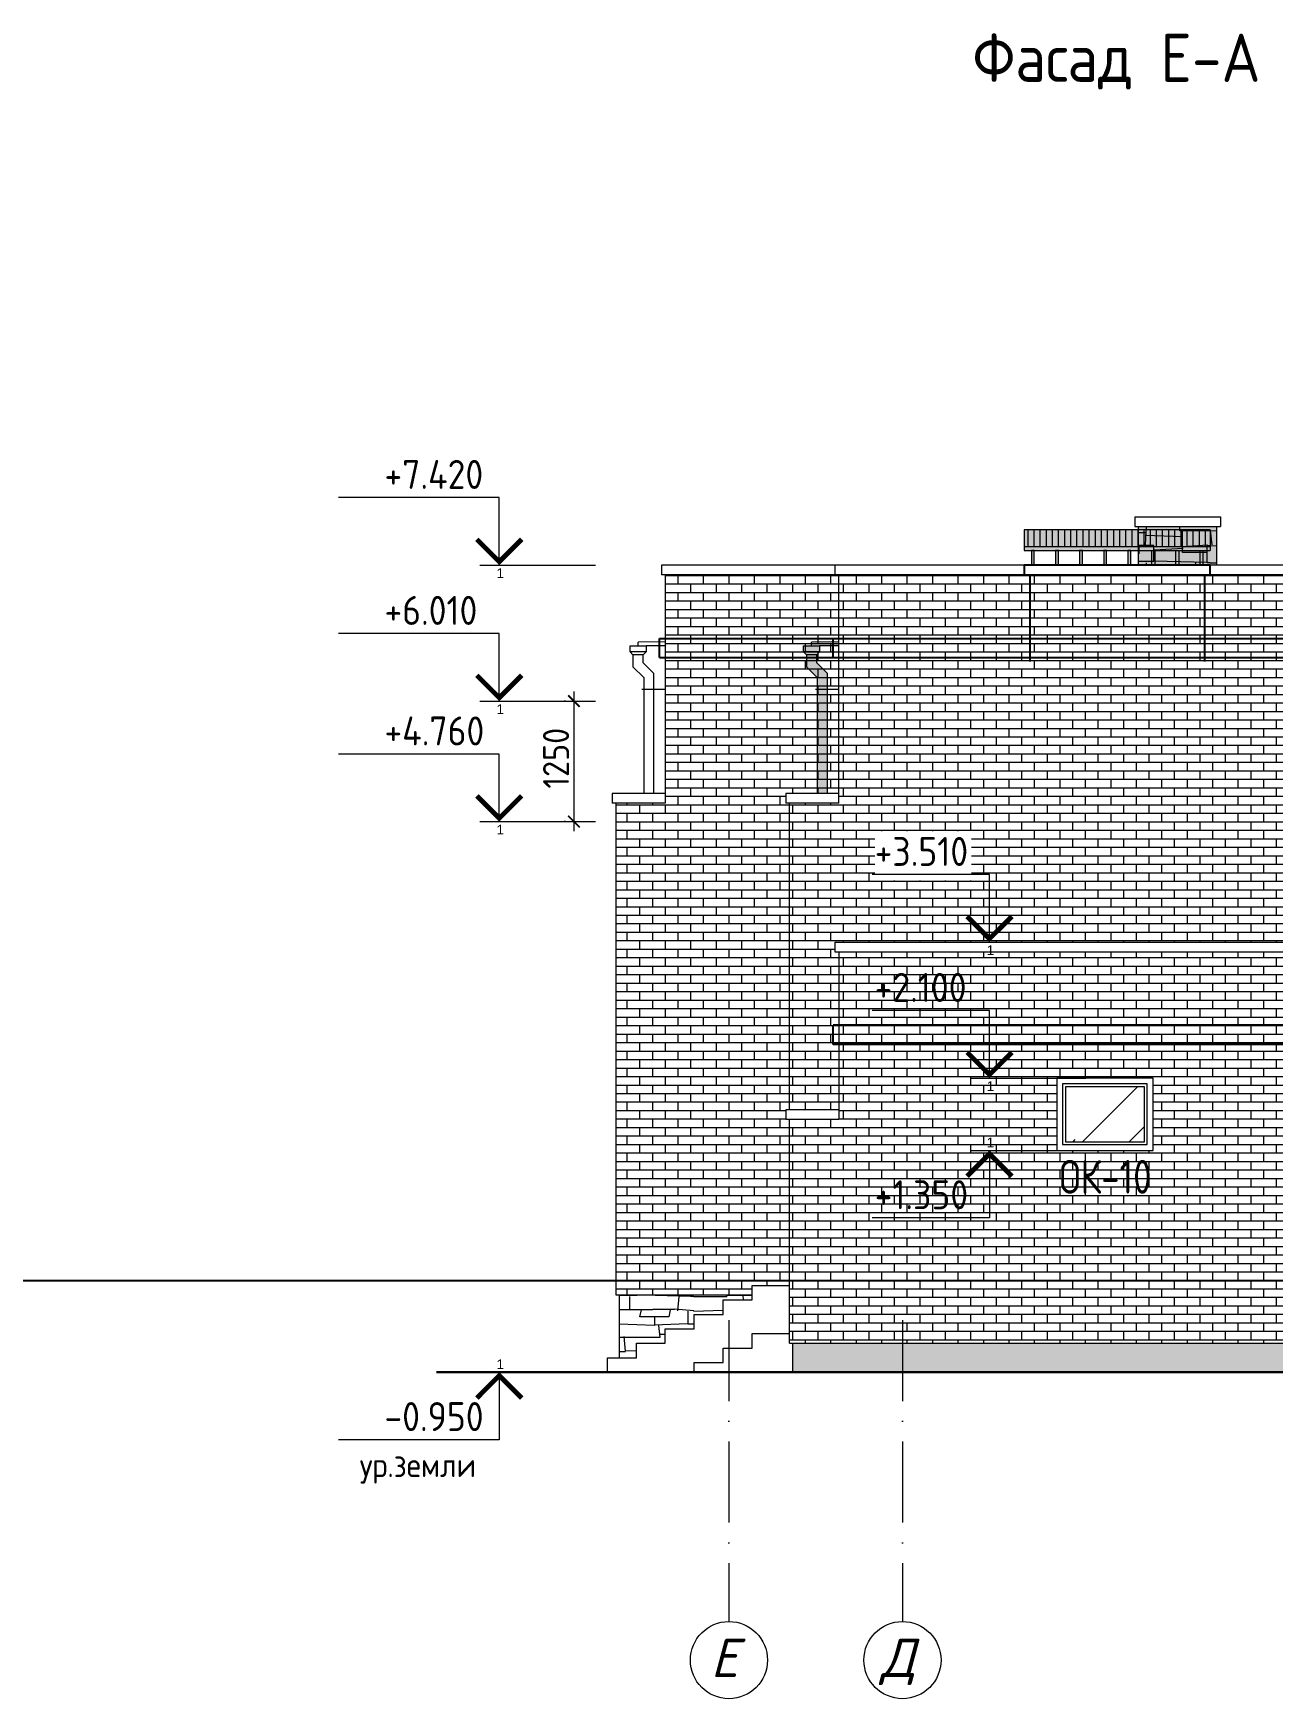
# Model space of a CAD drawing. Header units: millimetres. Extents: x 854812 to 1164625, y 589925 to 823301.
# Drawn here: x 911002 to 923860, y 752310 to 769581 of the extents above; entities that cross this region are included whole.
import ezdxf
from ezdxf.enums import TextEntityAlignment as Align

# ---------------------------------------------------------------- set-up
doc = ezdxf.new("R2010")
doc.units = ezdxf.units.MM
doc.linetypes.add('ACAD_ISO10W100', pattern=[18, 12, -3, 0, -3])
doc.linetypes.add('JIS_08_15', pattern=[17.25, 15, -0.75, 0.75, -0.75])
doc.layers.get('Defpoints').update_dxf_attribs({"color": 40})
for name, color, linetype, lineweight in [('Text', 7, 'Continuous', 15), ('АР_Марка_двери', 13, 'Continuous', 9), ('АР_Текст_отметки высот', 95, 'Continuous', 9), ('АР_Штрих_материалы', 27, 'Continuous', 9), ('окна', 132, 'Continuous', 18), ('оси', 50, 'JIS_08_15', 9), ('размеры', 215, 'Continuous', 13), ('стены', 172, 'Continuous', 30), ('текст', 7, 'Continuous', 13), ('ФАСАД', 7, 'Continuous', 13), ('ШТРИХ', 142, 'Continuous', 13), ('штриховка', 8, 'Continuous', 9)]:
    doc.layers.add(name, color=color, linetype=linetype, lineweight=lineweight)
doc.styles.add('GOST 2.304', font='isocpeur.ttf', dxfattribs={"width": 0.9})
doc.styles.add('Isocpeur', font='isocpeui.ttf')
doc.styles.get("Standard").update_dxf_attribs({"font": 'arial.ttf'})
doc.dimstyles.new('1', dxfattribs={"dimscale": 100, "dimtxt": 2.7, "dimasz": 1.2, "dimexe": 1, "dimexo": 1, "dimgap": 0.5, "dimtad": 1, "dimdec": 0, "dimzin": 0, "dimdsep": 46, "dimtxsty": 'GOST 2.304', "dimblk": 'ARCHTICK', "dimcen": 0.09, "dimdle": 1, "dimclrd": 256, "dimclre": 256, "dimclrt": 7, "dimadec": 0, "dimazin": 0, "dimtfac": 1, "dimtdec": 0, "dimtmove": 1, "dimatfit": 3, "dimldrblk": 'ARCHTICK', "dimfxl": 100, "dimtolj": 1, "dimtzin": 0, "dimlwd": 5, "dimlwe": 5, "dimarcsym": 1})

# ---------------------------------------------------------------- blocks, each defined once
blk = doc.blocks.new('*U353')
at = {"color": 7, "linetype": 'Continuous', "lineweight": 15}
for p, q in [((-12, 0), (-10, 0)), ((-10, 0), (-10, -7)), ((-10, 0), (0, 0)), ((-10, -7), (-26.68, -7))]:
    blk.add_line(p, q, dxfattribs=at)
at = {"color": 7, "linetype": 'Continuous', "lineweight": 15, "const_width": 0.5}
blk.add_lwpolyline([(-7.67, -2.68), (-10, -0.35), (-12.32, -2.68)], dxfattribs=at)
at = {"color": 7, "linetype": 'Continuous', "lineweight": 15, "style": 'GOST 2.304', "width": 0.9, "flags": 8}
blk.add_attdef('+OTM', text='', height=3, rotation=360, dxfattribs=at).set_placement((-20.16, -7), align=Align.BOTTOM_LEFT)
at = {"color": 7, "linetype": 'Continuous', "lineweight": 15, "flags": 8}
blk.add_attdef('YRZ', text='', height=3, rotation=360, dxfattribs=at).set_placement((-21.03, -11.62), align=Align.BOTTOM_LEFT)
at = {"layer": 'Defpoints', "color": 5, "linetype": 'Continuous', "flags": 8}
blk.add_attdef('M', text='', height=1, rotation=360, dxfattribs=at).set_placement((-9.9, 1.33), align=Align.TOP_CENTER)
blk = doc.blocks.new('*U354')
at = {"color": 7, "linetype": 'Continuous', "lineweight": 15}
for p, q in [((-10, 7), (-26.68, 7)), ((-10, 0), (-10, 7)), ((-12, 0), (-10, 0)), ((-10, 0), (0, 0))]:
    blk.add_line(p, q, dxfattribs=at)
at = {"color": 7, "linetype": 'Continuous', "lineweight": 15, "const_width": 0.5}
blk.add_lwpolyline([(-7.67, 2.67), (-10, 0.35), (-12.32, 2.67)], dxfattribs=at)
at = {"color": 7, "linetype": 'Continuous', "lineweight": 15, "style": 'GOST 2.304', "width": 0.9, "flags": 8}
blk.add_attdef('+OTM', text='', height=3, rotation=360, dxfattribs=at).set_placement((-20.16, 7), align=Align.BOTTOM_LEFT)
at = {"layer": 'Defpoints', "color": 5, "linetype": 'Continuous', "flags": 8}
blk.add_attdef('M', text='', height=1, dxfattribs=at).set_placement((-9.9, -0.33), align=Align.TOP_CENTER)
blk = doc.blocks.new('*U422')
at = {"color": 7, "linetype": 'Continuous', "lineweight": 15}
for p, q in [((-12, 0), (-10, 0)), ((-10, 0), (-10, -7)), ((-10, 0), (0, 0)), ((-10, -7), (-22.17, -7))]:
    blk.add_line(p, q, dxfattribs=at)
at = {"color": 7, "linetype": 'Continuous', "lineweight": 15, "const_width": 0.5}
blk.add_lwpolyline([(-7.67, -2.68), (-10, -0.35), (-12.32, -2.68)], dxfattribs=at)
at = {"color": 7, "linetype": 'Continuous', "lineweight": 15, "style": 'GOST 2.304', "width": 0.9, "flags": 8}
blk.add_attdef('+OTM', text='', height=3, rotation=360, dxfattribs=at).set_placement((-20.16, -7), align=Align.BOTTOM_LEFT)
at = {"layer": 'Defpoints', "color": 5, "linetype": 'Continuous', "flags": 8}
blk.add_attdef('M', text='', height=1, rotation=360, dxfattribs=at).set_placement((-9.9, 1.33), align=Align.TOP_CENTER)
blk = doc.blocks.new('*U423')
at = {"color": 7, "linetype": 'Continuous', "lineweight": 15}
for p, q in [((-10, 7), (-22.17, 7)), ((-10, 0), (-10, 7)), ((-12, 0), (-10, 0)), ((-10, 0), (0, 0))]:
    blk.add_line(p, q, dxfattribs=at)
at = {"color": 7, "linetype": 'Continuous', "lineweight": 15, "const_width": 0.5}
blk.add_lwpolyline([(-7.67, 2.67), (-10, 0.35), (-12.32, 2.67)], dxfattribs=at)
at = {"color": 7, "linetype": 'Continuous', "lineweight": 15, "style": 'GOST 2.304', "width": 0.9, "flags": 8}
blk.add_attdef('+OTM', text='', height=3, rotation=360, dxfattribs=at).set_placement((-20.16, 7), align=Align.BOTTOM_LEFT)
at = {"layer": 'Defpoints', "color": 5, "linetype": 'Continuous', "flags": 8}
blk.add_attdef('M', text='', height=1, dxfattribs=at).set_placement((-9.9, -0.33), align=Align.TOP_CENTER)
blk = doc.blocks.new('_ArchTick')
at = {"color": 0, "linetype": 'ByBlock', "const_width": 0.15}
blk.add_lwpolyline([(-0.5, -0.5), (0.5, 0.5)], dxfattribs=at)
blk = doc.blocks.new('*D782')
at = {"layer": 'Defpoints', "color": 0, "ltscale": 0.1}
for p in [(916622, 762656, 0), (916610, 761406), (916622, 761406)]:
    blk.add_point(p, dxfattribs=at)
at = {"layer": 'размеры', "lineweight": 5, "ltscale": 0.1}
for p, q in [((916610, 762756), (916610, 761306)), ((916522, 762656), (916510, 762656)), ((916522, 761406), (916510, 761406))]:
    blk.add_line(p, q, dxfattribs=at)
at = {"layer": 'размеры', "lineweight": 5, "ltscale": 0.1, "xscale": 120, "yscale": 120, "zscale": 120}
for p, rotation in [((916610, 762656), 90), ((916610, 761406), 270)]:
    blk.add_blockref('_ArchTick', p, dxfattribs=dict(at, rotation=rotation))
at = {"layer": 'размеры', "color": 7, "ltscale": 0.1, "insert": (916425, 762063), "char_height": 270, "attachment_point": 5, "rotation": 90, "style": 'GOST 2.304'}
blk.add_mtext('\\A1;1250', dxfattribs=at)

msp = doc.modelspace()

# ---------------------------------------------------------------- hatches: boundary and pattern name
at = {"layer": 'АР_Штрих_материалы', "ltscale": 100, "true_color": 0xffffff}
h = msp.add_hatch(color=7, dxfattribs=at)
h.paths.add_polyline_path([(923279.1, 764466), (922469.1, 764466), (922469.1, 764430.2), (923211.8, 764430.2), (923211.8, 764216), (923136.8, 764216), (923136.8, 764066), (923279.1, 764066)])
h.paths.add_polyline_path([(923106.8, 764216), (922886.8, 764216), (922886.8, 764066), (923106.8, 764066)], flags=17)
h.paths.add_polyline_path([(922856.8, 764216), (922636.8, 764216), (922636.8, 764066), (922856.8, 764066)], flags=17)
h.paths.add_polyline_path([(922606.8, 764216), (922469.1, 764216), (922469.1, 764066), (922606.8, 764066)], flags=17)
at = {"layer": 'АР_Штрих_материалы', "lineweight": 9, "ltscale": 100, "true_color": 0x080808}
h = msp.add_hatch(dxfattribs=at)
h.set_pattern_fill('AR-BRSTD', color=18, scale=1.3, style=0)
h.paths.add_polyline_path([(919359.1, 763966), (917559.1, 763966), (917559.1, 761596), (917048.8, 761596), (917048.8, 756496), (918458.8, 756496), (918458.8, 756596), (918848.8, 756596), (918848.8, 758316), (918808.8, 758316), (918808.8, 758416), (918848.8, 758416), (918848.8, 761596), (918808.8, 761596), (918808.8, 761696), (919359.1, 761696)])
h = msp.add_hatch(dxfattribs=at)
h.set_pattern_fill('AR-BRSTD', color=18, scale=1.3, style=0)
h.paths.add_polyline_path([(925078.8, 763966), (919359.1, 763966), (919359.1, 763106), (925078.8, 763106)])
h.paths.add_polyline_path([(925078.8, 763106), (919359.1, 763106), (919359.1, 760156), (925078.8, 760156)])
h.paths.add_polyline_path([(919731.1, 760793.5), (919731.1, 761307.2), (920735.7, 761307.2), (920735.7, 760793.5)])
at = {"layer": 'АР_Штрих_материалы', "lineweight": 9, "ltscale": 100, "true_color": 0xffffff}
h = msp.add_hatch(dxfattribs=at)
h.set_pattern_fill('AR-BRSTD', scale=1.3, style=0)
h.paths.add_polyline_path([(917559.1, 761596), (917048.8, 761596), (917048.8, 756496), (917559.1, 756496)])
at = {"layer": 'АР_Штрих_материалы', "lineweight": 9, "ltscale": 100, "true_color": 0x080808}
h = msp.add_hatch(dxfattribs=at)
h.set_pattern_fill('AR-BRSTD', color=18, scale=1.3, style=0)
h.paths.add_polyline_path([(919359.1, 761596), (918848.8, 761596), (918848.8, 758416), (919358.8, 758416), (919358.8, 759096), (919358.8, 759133), (919358.8, 759236), (919358.8, 759296), (919358.8, 760056), (919318.8, 760056), (919318.8, 760156), (919359.1, 760156)])
at = {"layer": 'АР_Штрих_материалы', "lineweight": 13, "ltscale": 100, "true_color": 0x080808}
h = msp.add_hatch(dxfattribs=at)
h.set_pattern_fill('AR-BRSTD', color=18, scale=1.3, style=0)
h.paths.add_polyline_path([(932279.1, 760056), (919358.8, 760056), (919358.8, 758416), (919358.8, 758316), (918848.8, 758316), (918848.8, 755996), (932789.1, 755996), (932789.1, 758178.7), (930738.3, 758178.7), (930738.3, 757996), (929738.3, 757996), (929738.3, 758178.7), (926678.8, 758178.7), (926678.8, 757996), (925678.8, 757996), (925678.8, 758178.7), (922619.3, 758178.7), (922619.3, 757996), (921619.3, 757996), (921619.3, 758746), (921921.7, 758746), (922619.3, 758746), (922619.3, 758178.7), (925678.8, 758178.7), (925678.8, 758746), (926678.8, 758746), (926678.8, 758178.7), (929738.3, 758178.7), (929738.3, 758746), (930738.3, 758746), (930738.3, 758178.7), (932789.1, 758178.7), (932789.1, 758316), (932279.1, 758316)])
h.paths.add_polyline_path([(919655.4, 757341), (920777.4, 757341), (920777.4, 757791), (919655.4, 757791)], flags=24)
h.paths.add_polyline_path([(919655.4, 759491), (920777.4, 759491), (920777.4, 759941), (919655.4, 759941)], flags=24)
h.paths.add_polyline_path([(929667, 757459.5), (930822, 757459.5), (930822, 757984.5), (929667, 757984.5)], flags=24)
h.paths.add_polyline_path([(925607.5, 757459.5), (926762.5, 757459.5), (926762.5, 757984.5), (925607.5, 757984.5)], flags=24)
h.paths.add_polyline_path([(921548, 757459.5), (922703, 757459.5), (922703, 757984.5), (921548, 757984.5)], flags=24)
at = {"layer": 'ШТРИХ', "ltscale": 0.1, "true_color": 0xffffff}
h = msp.add_hatch(color=7, dxfattribs=at)
h.paths.add_polyline_path([(928634.1, 764216), (928604.1, 764216), (928604.1, 764066), (928634.1, 764066)])
h.paths.add_polyline_path([(929759.1, 764256.8), (928969.1, 764256.8), (928969.1, 764216), (929759.1, 764216)])
h.paths.add_polyline_path([(928969.1, 764256.8), (928909.1, 764256.8), (928909.1, 764216), (928969.1, 764216)])
h.paths.add_polyline_path([(928909.1, 764256.8), (928879.1, 764256.8), (928879.1, 764216), (928884.1, 764216), (928909.1, 764216)])
h.paths.add_polyline_path([(928879.1, 764256.8), (928479.1, 764256.8), (928479.1, 764216), (928879.1, 764216)])
h.paths.add_polyline_path([(929134.1, 764216), (929104.1, 764216), (929104.1, 764066), (929134.1, 764066)])
h.paths.add_polyline_path([(929384.1, 764216), (929354.1, 764216), (929354.1, 764066), (929384.1, 764066)])
h.paths.add_polyline_path([(929634.1, 764216), (929604.1, 764216), (929604.1, 764066), (929634.1, 764066)])
h.paths.add_polyline_path([(924608.8, 764389.4), (925038.8, 764216), (925038.8, 764256.8), (924608.8, 764430.2), (924178.8, 764256.8), (924178.8, 764216)])
h.paths.add_polyline_path([(924843.8, 764294.6), (924373.8, 764294.6), (924299.4, 764264.6), (924918.2, 764264.6)], flags=17)
h.paths.add_polyline_path([(924373.8, 764264.6), (924343.8, 764264.6), (924343.8, 764066), (924373.8, 764066)])
h.paths.add_polyline_path([(924873.8, 764264.6), (924843.8, 764264.6), (924843.8, 764066), (924873.8, 764066)])
h.paths.add_polyline_path([(923211.8, 764256.8), (921281.8, 764256.8), (921281.8, 764216), (923211.8, 764216)])
h.paths.add_polyline_path([(921386.8, 764216), (921356.8, 764216), (921356.8, 764066), (921386.8, 764066)])
h.paths.add_polyline_path([(921636.8, 764216), (921606.8, 764216), (921606.8, 764066), (921636.8, 764066)])
h.paths.add_polyline_path([(921886.8, 764216), (921856.8, 764216), (921856.8, 764066), (921886.8, 764066)])
h.paths.add_polyline_path([(922136.8, 764216), (922106.8, 764216), (922106.8, 764066), (922136.8, 764066)])
h.paths.add_polyline_path([(922386.8, 764216), (922356.8, 764216), (922356.8, 764066), (922386.8, 764066)])
h.paths.add_polyline_path([(922636.8, 764216), (922606.8, 764216), (922606.8, 764066), (922636.8, 764066)])
h.paths.add_polyline_path([(922886.8, 764216), (922856.8, 764216), (922856.8, 764066), (922886.8, 764066)])
h.paths.add_polyline_path([(923136.8, 764216), (923106.8, 764216), (923106.8, 764066), (923136.8, 764066)])
msp.add_hatch(color=7, dxfattribs=at).paths.add_polyline_path([(923211.8, 764430.2), (921281.8, 764430.2), (921281.8, 764256.8), (923211.8, 764256.8)])
h = msp.add_hatch(color=7, dxfattribs=at)
h.paths.add_polyline_path([(919299.1, 763269.2), (919076.4, 763265.8), (919076.4, 763227.8), (919159.1, 763227.8), (919209.1, 763227.8), (919299.1, 763229.2)])
h.paths.add_polyline_path([(919359.1, 763270.1), (919299.1, 763269.2), (919299.1, 763229.2), (919359.1, 763230.1)])
h.paths.add_polyline_path([(919159.1, 763227.8), (918993.6, 763227.8), (918993.6, 763165), (919159.1, 763165)])
h.paths.add_polyline_path([(919159.1, 763165), (918993.6, 763165), (919023.4, 763135.2), (919129.3, 763135.2)])
h.paths.add_polyline_path([(919129.3, 763135.2), (919023.4, 763135.2), (919023.4, 763106), (919129.3, 763106)])
h.paths.add_polyline_path([(919129.3, 763106), (919023.4, 763106), (919023.4, 763012.3), (919134.7, 762901), (919134.7, 762780.5), (919240.6, 762780.5), (919240.6, 762940.4), (919129.3, 763051.8)])
h.paths.add_polyline_path([(919240.6, 762780.5), (919134.7, 762780.5), (919134.7, 761696), (919240.6, 761696)])
at = {"layer": 'ШТРИХ', "ltscale": 0.1}
h = msp.add_hatch(dxfattribs=at)
h.set_pattern_fill('AR-RROOF', scale=30, angle=45, style=0)
h.paths.add_polyline_path([(921709.3, 758656), (921709.3, 758086), (922529.3, 758086), (922529.3, 758656)])
at = {"layer": 'штриховка', "lineweight": 20}
h = msp.add_hatch(dxfattribs=at)
h.set_pattern_fill('LINE', scale=20, angle=90, style=0)
h.paths.add_polyline_path([(923211.8, 764430.2), (921281.8, 764430.2), (921281.8, 764256.8), (923211.8, 764256.8)])
at = {"layer": 'штриховка', "lineweight": 20, "true_color": 0x000000, "transparency": 33554687}
h = msp.add_hatch(dxfattribs=at)
h.set_pattern_fill('STNSQR', color=18, scale=1500, pattern_type=2)
h.set_pattern_definition([(3.3665, (293205.6, 1248180.04), (23999.998983, 1500.016445), [255.441, -25288.6395]), (90, (293460.6, 1248180), (-1500, 1500), [120, -1380]), (0, (293460.6, 1248180), (1500, 1500), [435, -1065]), (270, (293895.6, 1248300), (1500, -1500), [135, -1365]), (0, (293895.6, 1248165), (1500, 1500), [465, -1035]), (97.125, (294360.6, 1248165.04), (-1499.997423, 10500.00057), [120.9345, -11972.4525]), (275.1944, (293535.6, 1248180.04), (1499.992837, -15000.001005), [165.681, -16402.3605]), (177.5104, (293550.6, 1248015.043), (-1499.999748, 0.0015583), [345.3255, -34187.268]), (274.3987, (293400.6, 1248015.04), (1499.997534, -17999.999712), [195.576, -19362.0315]), (180, (293400.6, 1247850), (-1500, -1500), [195, -1305]), (1.9092, (293415.6, 1247820.043), (43499.9985474, 1500.0363616), [450.2505, -44574.7425]), (90, (293865.6, 1247835), (-1500, 1500), [180, -1320]), (180, (293865.6, 1248015), (-1500, -1500), [315, -1185]), (0, (293865.6, 1248015), (1500, 1500), [135, -1365]), (95.7106, (294000.6, 1248015.04), (-1500.001972, 13499.999135), [150.7485, -14924.0655]), (358.5312, (293865.6, 1247865.043), (1499.9993692, 0.0006339), [585.192, -57934.035]), (94.7636, (294450.6, 1247850.04), (-1499.987299, 16500.00142), [180.624, -17881.7685]), (181.9749, (294435.6, 1248030.043), (-42000.0005183, -1499.974642), [435.258, -43090.596]), (357.5104, (294360.6, 1248195.043), (1499.999748, -0.0015583), [345.3255, -34187.268]), (95.7106, (294435.6, 1248030.04), (-1500.001972, 13499.999135), [150.7485, -14924.0655]), (0, (294450.6, 1247955), (1500, 1500), [255, -1245]), (93.8141, (294705.6, 1247955.04), (-1500.009186, 20999.999012), [225.4995, -22324.4445]), (0, (293205.6, 1247685), (1500, 1500), [15, -1485]), (90, (293220.6, 1247685), (-1500, 1500), [165, -1335]), (270, (293505.6, 1247820), (1500, -1500), [255, -1245]), (0, (293220.6, 1247685), (1500, 1500), [285, -1215]), (274.7636, (294030.6, 1247850.04), (1499.987299, -16500.00142), [180.624, -17881.7685]), (178.4089, (294045.6, 1247700.043), (-1499.9993665, -0.000971), [540.2085, -53480.6205]), (1.302, (294045.602, 1247670.043), (64499.9982742, 1500.052659), [660.171, -65356.8735]), (276.3402, (293985.6, 1247700.04), (1500.00237, -11999.999104), [135.831, -13447.2465]), (278.1301, (294240.6, 1247670.04), (1499.999034, -8999.999665), [106.0665, -10500.5355]), (270, (294465.6, 1247685), (1500, -1500), [135, -1365]), (0, (294705.6, 1248030), (1500, 1500), [0, -1500]), (0, (294705.6, 1248120), (1500, 1500), [0, -1500]), (0, (294450.6, 1247850), (1500, 1500), [255, -1245]), (0, (294705.6, 1248000), (1500, 1500), [0, -1500]), (358.2643, (293505.6, 1247580.043), (1499.9997257, -6.16e-05), [495.2265, -49027.4955]), (0, (294000.6, 1247565), (1500, 1500), [255, -1245]), (355.9144, (294255.6, 1247565.04), (1500.000444, 0.000332), [210.5355, -20842.968]), (0, (294465.6, 1247565), (1500, 1500), [240, -1260]), (180, (293505.6, 1247565), (-1500, -1500), [300, -1200]), (90, (294120.6, 1248600), (-1500, 1500), [165, -1335]), (90, (293970.6, 1248690), (-1500, 1500), [75, -1425]), (95.1944, (293550.6, 1248585.04), (-1499.992837, 15000.001005), [165.681, -16402.3605]), (90, (294675.6, 1248585), (-1500, 1500), [180, -1320]), (181.6366, (293730.6, 1248450.043), (-50999.9998187, -1500.020787), [525.2145, -51996.21]), (183.3665, (293925.6, 1248300.04), (-23999.998983, -1500.016445), [255.441, -25288.6395]), (2.0454, (293550.6, 1248675.043), (40500.0008, 1499.994725), [420.2685, -41606.5095]), (0, (293550.6, 1248600), (1500, 1500), [570, -930]), (182.4896, (294645.6, 1248300.043), (-32999.9992196, -1500.026798), [345.3255, -34187.268]), (180, (294510.6, 1248450), (-1500, -1500), [225, -1275]), (178.4518, (294675.6, 1248585.043), (-1500.0000386, 0.0013506), [555.2025, -54965.064]), (180, (294705.6, 1248300), (-1500, -1500), [60, -1440]), (175.6013, (294705.6, 1248435.04), (-1499.999216, 0.00055), [195.576, -19362.0315]), (180, (294705.6, 1248585), (-1500, -1500), [30, -1470]), (270, (294645.6, 1248435), (1500, -1500), [135, -1365]), (84.2894, (294540.6, 1248435.04), (-0.000268, 1499.999758), [150.7485, -14924.0655]), (177.7094, (294300.6, 1248285.043), (-1500.0000596, -0.000203), [375.3, -37154.688]), (0, (293730.6, 1248450), (1500, 1500), [555, -945]), (270, (294300.6, 1248375), (1500, -1500), [90, -1410]), (180, (294450.6, 1248375), (-1500, -1500), [300, -1200]), (258.6901, (294465.6, 1248450.04), (0.00056, -1500.00044), [76.485, -7572.0435]), (78.6901, (294150.6, 1248375.04), (-0.00056, 1500.00044), [76.485, -7572.0435]), (270, (293925.6, 1248450), (1500, -1500), [150, -1350]), (90, (294045.6, 1248450), (-1500, 1500), [135, -1365]), (275.7106, (293715.6, 1248600.04), (1500.001972, -13499.999135), [150.7485, -14924.0655]), (178.1524, (293670.6, 1248285.043), (-1499.9998144, 0.0001665), [465.2415, -46058.946]), (0, (293205.6, 1248585), (1500, 1500), [345, -1155]), (270, (293670.6, 1248450), (1500, -1500), [165, -1335]), (96.3402, (293685.6, 1248765.04), (-1500.00237, 11999.999104), [135.831, -13447.2465]), (5.7106, (293535.6, 1248750.04), (13499.999135, 1500.001972), [150.7485, -14924.0655]), (0, (293625.6, 1249035), (1500, 1500), [510, -990]), (183.3665, (294675.6, 1248765.04), (-23999.998983, -1500.016445), [255.441, -25288.6395]), (180, (294675.6, 1248690), (-1500, -1500), [255, -1245]), (180, (294705.6, 1248915), (-1500, -1500), [315, -1185]), (0, (294675.6, 1248765), (1500, 1500), [30, -1470]), (357.7974, (294030.6, 1248870.043), (1499.999731, -0.000221), [390.288, -38638.5465]), (180, (294120.6, 1248765), (-1500, -1500), [435, -1065]), (182.8624, (294420.6, 1248735.04), (-28500.000025, -1499.99797), [300.375, -29737.1025]), (90, (294420.6, 1248690), (-1500, 1500), [225, -1275]), (90, (294390.6, 1248915), (-1500, 1500), [120, -1380]), (266.8202, (294045.6, 1249035.04), (0.0007885, -1499.999469), [270.417, -26771.2185]), (177.3974, (293535.6, 1248750.043), (-1500.000712, 0.000513), [330.3405, -32703.732]), (2.2906, (293205.6, 1248915.043), (36000.0001938, 1499.9936297), [375.3, -37154.688]), (270, (293580.6, 1249035), (1500, -1500), [135, -1365]), (275.7106, (293205.6, 1248915.04), (1500.001972, -13499.999135), [150.7485, -14924.0655]), (0, (293580.6, 1248900), (1500, 1500), [450, -1050]), (270, (293580.6, 1247565), (1500, -1500), [30, -1470]), (270, (294045.6, 1247565), (1500, -1500), [30, -1470]), (90, (294390.6, 1247535), (-1500, 1500), [30, -1470])])
h.paths.add_polyline_path([(923279.1, 764066), (923279.1, 764466), (922469.1, 764466), (922469.1, 764066)])
h = msp.add_hatch(dxfattribs=at)
h.set_pattern_fill('STNSQR', color=18, scale=1500, pattern_type=2)
h.set_pattern_definition([(3.3665, (287845.34, 1240570.01), (23999.998983, 1500.016445), [255.441, -25288.6395]), (90, (288100.3, 1240570), (-1500, 1500), [120, -1380]), (0, (288100.3, 1240570), (1500, 1500), [435, -1065]), (270, (288535.3, 1240690), (1500, -1500), [135, -1365]), (0, (288535.3, 1240555), (1500, 1500), [465, -1035]), (97.125, (289000.34, 1240555.01), (-1499.997423, 10500.00057), [120.9345, -11972.4525]), (275.1944, (288175.34, 1240570.01), (1499.992837, -15000.001005), [165.681, -16402.3605]), (177.5104, (288190.34, 1240405.01), (-1499.999748, 0.0015583), [345.3255, -34187.268]), (274.3987, (288040.34, 1240405.01), (1499.997534, -17999.999712), [195.576, -19362.0315]), (180, (288040.3, 1240240), (-1500, -1500), [195, -1305]), (1.9092, (288055.34, 1240210.013), (43499.9985474, 1500.0363616), [450.2505, -44574.7425]), (90, (288505.3, 1240225), (-1500, 1500), [180, -1320]), (180, (288505.3, 1240405), (-1500, -1500), [315, -1185]), (0, (288505.3, 1240405), (1500, 1500), [135, -1365]), (95.7106, (288640.34, 1240405.01), (-1500.001972, 13499.999135), [150.7485, -14924.0655]), (358.5312, (288505.34, 1240255.013), (1499.9993692, 0.0006339), [585.192, -57934.035]), (94.7636, (289090.34, 1240240.01), (-1499.987299, 16500.00142), [180.624, -17881.7685]), (181.9749, (289075.34, 1240420.013), (-42000.0005183, -1499.974642), [435.258, -43090.596]), (357.5104, (289000.34, 1240585.01), (1499.999748, -0.0015583), [345.3255, -34187.268]), (95.7106, (289075.34, 1240420.01), (-1500.001972, 13499.999135), [150.7485, -14924.0655]), (0, (289090.3, 1240345), (1500, 1500), [255, -1245]), (93.8141, (289345.34, 1240345.01), (-1500.009186, 20999.999012), [225.4995, -22324.4445]), (0, (287845.3, 1240075), (1500, 1500), [15, -1485]), (90, (287860.3, 1240075), (-1500, 1500), [165, -1335]), (270, (288145.3, 1240210), (1500, -1500), [255, -1245]), (0, (287860.3, 1240075), (1500, 1500), [285, -1215]), (274.7636, (288670.34, 1240240.01), (1499.987299, -16500.00142), [180.624, -17881.7685]), (178.4089, (288685.34, 1240090.013), (-1499.9993665, -0.000971), [540.2085, -53480.6205]), (1.302, (288685.34, 1240060.013), (64499.9982742, 1500.052659), [660.171, -65356.8735]), (276.3402, (288625.34, 1240090.01), (1500.00237, -11999.999104), [135.831, -13447.2465]), (278.1301, (288880.34, 1240060.01), (1499.999034, -8999.999665), [106.0665, -10500.5355]), (270, (289105.3, 1240075), (1500, -1500), [135, -1365]), (0, (289345.3, 1240420), (1500, 1500), [0, -1500]), (0, (289345.3, 1240510), (1500, 1500), [0, -1500]), (0, (289090.3, 1240240), (1500, 1500), [255, -1245]), (0, (289345.3, 1240390), (1500, 1500), [0, -1500]), (358.2643, (288145.34, 1239970.013), (1499.9997257, -6.16e-05), [495.2265, -49027.4955]), (0, (288640.3, 1239955), (1500, 1500), [255, -1245]), (355.9144, (288895.34, 1239955.01), (1500.000444, 0.000332), [210.5355, -20842.968]), (0, (289105.3, 1239955), (1500, 1500), [240, -1260]), (180, (288145.3, 1239955), (-1500, -1500), [300, -1200]), (90, (288760.3, 1240990), (-1500, 1500), [165, -1335]), (90, (288610.3, 1241080), (-1500, 1500), [75, -1425]), (95.1944, (288190.34, 1240975.01), (-1499.992837, 15000.001005), [165.681, -16402.3605]), (90, (289315.3, 1240975), (-1500, 1500), [180, -1320]), (181.6366, (288370.34, 1240840.013), (-50999.9998187, -1500.020787), [525.2145, -51996.21]), (183.3665, (288565.34, 1240690.01), (-23999.998983, -1500.016445), [255.441, -25288.6395]), (2.0454, (288190.34, 1241065.013), (40500.0008, 1499.994725), [420.2685, -41606.5095]), (0, (288190.3, 1240990), (1500, 1500), [570, -930]), (182.4896, (289285.34, 1240690.01), (-32999.9992196, -1500.026798), [345.3255, -34187.268]), (180, (289150.3, 1240840), (-1500, -1500), [225, -1275]), (178.4518, (289315.34, 1240975.013), (-1500.0000386, 0.0013506), [555.2025, -54965.064]), (180, (289345.3, 1240690), (-1500, -1500), [60, -1440]), (175.6013, (289345.34, 1240825.01), (-1499.999216, 0.00055), [195.576, -19362.0315]), (180, (289345.3, 1240975), (-1500, -1500), [30, -1470]), (270, (289285.3, 1240825), (1500, -1500), [135, -1365]), (84.2894, (289180.34, 1240825.01), (-0.000268, 1499.999758), [150.7485, -14924.0655]), (177.7094, (288940.34, 1240675.013), (-1500.0000596, -0.000203), [375.3, -37154.688]), (0, (288370.3, 1240840), (1500, 1500), [555, -945]), (270, (288940.3, 1240765), (1500, -1500), [90, -1410]), (180, (289090.3, 1240765), (-1500, -1500), [300, -1200]), (258.6901, (289105.34, 1240840), (0.00056, -1500.00044), [76.485, -7572.0435]), (78.6901, (288790.34, 1240765), (-0.00056, 1500.00044), [76.485, -7572.0435]), (270, (288565.3, 1240840), (1500, -1500), [150, -1350]), (90, (288685.3, 1240840), (-1500, 1500), [135, -1365]), (275.7106, (288355.34, 1240990.01), (1500.001972, -13499.999135), [150.7485, -14924.0655]), (178.1524, (288310.34, 1240675.013), (-1499.9998144, 0.0001665), [465.2415, -46058.946]), (0, (287845.3, 1240975), (1500, 1500), [345, -1155]), (270, (288310.3, 1240840), (1500, -1500), [165, -1335]), (96.3402, (288325.34, 1241155.01), (-1500.00237, 11999.999104), [135.831, -13447.2465]), (5.7106, (288175.34, 1241140.01), (13499.999135, 1500.001972), [150.7485, -14924.0655]), (0, (288265.3, 1241425), (1500, 1500), [510, -990]), (183.3665, (289315.34, 1241155.01), (-23999.998983, -1500.016445), [255.441, -25288.6395]), (180, (289315.3, 1241080), (-1500, -1500), [255, -1245]), (180, (289345.3, 1241305), (-1500, -1500), [315, -1185]), (0, (289315.3, 1241155), (1500, 1500), [30, -1470]), (357.7974, (288670.34, 1241260.013), (1499.999731, -0.000221), [390.288, -38638.5465]), (180, (288760.3, 1241155), (-1500, -1500), [435, -1065]), (182.8624, (289060.34, 1241125.01), (-28500.000025, -1499.99797), [300.375, -29737.1025]), (90, (289060.3, 1241080), (-1500, 1500), [225, -1275]), (90, (289030.3, 1241305), (-1500, 1500), [120, -1380]), (266.8202, (288685.34, 1241425.01), (0.0007885, -1499.999469), [270.417, -26771.2185]), (177.3974, (288175.34, 1241140.01), (-1500.000712, 0.000513), [330.3405, -32703.732]), (2.2906, (287845.34, 1241305.013), (36000.0001938, 1499.9936297), [375.3, -37154.688]), (270, (288220.3, 1241425), (1500, -1500), [135, -1365]), (275.7106, (287845.34, 1241305.01), (1500.001972, -13499.999135), [150.7485, -14924.0655]), (0, (288220.3, 1241290), (1500, 1500), [450, -1050]), (270, (288220.3, 1239955), (1500, -1500), [30, -1470]), (270, (288685.3, 1239955), (1500, -1500), [30, -1470]), (90, (289030.3, 1239925), (-1500, 1500), [30, -1470])])
h.paths.add_polyline_path([(917558.8, 756146), (917858.8, 756146), (917858.8, 756296), (918158.8, 756296), (918158.8, 756446), (918458.8, 756446), (918458.8, 756496), (917078.8, 756496), (917078.8, 755846), (917258.8, 755846), (917258.8, 755996), (917558.8, 755996)])
h = msp.add_hatch(dxfattribs=at)
h.set_pattern_fill('STNSQR', color=18, scale=1500, pattern_type=2)
h.set_pattern_definition([(3.3665, (289615.34, 1240210.01), (23999.998983, 1500.016445), [255.441, -25288.6395]), (90, (289870.3, 1240210), (-1500, 1500), [120, -1380]), (0, (289870.3, 1240210), (1500, 1500), [435, -1065]), (270, (290305.3, 1240330), (1500, -1500), [135, -1365]), (0, (290305.3, 1240195), (1500, 1500), [465, -1035]), (97.125, (290770.34, 1240195.01), (-1499.997423, 10500.00057), [120.9345, -11972.4525]), (275.1944, (289945.34, 1240210.01), (1499.992837, -15000.001005), [165.681, -16402.3605]), (177.5104, (289960.34, 1240045.01), (-1499.999748, 0.0015583), [345.3255, -34187.268]), (274.3987, (289810.34, 1240045.01), (1499.997534, -17999.999712), [195.576, -19362.0315]), (180, (289810.3, 1239880), (-1500, -1500), [195, -1305]), (1.9092, (289825.34, 1239850.013), (43499.9985474, 1500.0363616), [450.2505, -44574.7425]), (90, (290275.3, 1239865), (-1500, 1500), [180, -1320]), (180, (290275.3, 1240045), (-1500, -1500), [315, -1185]), (0, (290275.3, 1240045), (1500, 1500), [135, -1365]), (95.7106, (290410.34, 1240045.01), (-1500.001972, 13499.999135), [150.7485, -14924.0655]), (358.5312, (290275.34, 1239895.013), (1499.9993692, 0.0006339), [585.192, -57934.035]), (94.7636, (290860.34, 1239880.01), (-1499.987299, 16500.00142), [180.624, -17881.7685]), (181.9749, (290845.34, 1240060.013), (-42000.0005183, -1499.974642), [435.258, -43090.596]), (357.5104, (290770.34, 1240225.01), (1499.999748, -0.0015583), [345.3255, -34187.268]), (95.7106, (290845.34, 1240060.01), (-1500.001972, 13499.999135), [150.7485, -14924.0655]), (0, (290860.3, 1239985), (1500, 1500), [255, -1245]), (93.8141, (291115.34, 1239985.01), (-1500.009186, 20999.999012), [225.4995, -22324.4445]), (0, (289615.3, 1239715), (1500, 1500), [15, -1485]), (90, (289630.3, 1239715), (-1500, 1500), [165, -1335]), (270, (289915.3, 1239850), (1500, -1500), [255, -1245]), (0, (289630.3, 1239715), (1500, 1500), [285, -1215]), (274.7636, (290440.34, 1239880.01), (1499.987299, -16500.00142), [180.624, -17881.7685]), (178.4089, (290455.34, 1239730.013), (-1499.9993665, -0.000971), [540.2085, -53480.6205]), (1.302, (290455.34, 1239700.013), (64499.9982742, 1500.052659), [660.171, -65356.8735]), (276.3402, (290395.34, 1239730.01), (1500.00237, -11999.999104), [135.831, -13447.2465]), (278.1301, (290650.34, 1239700.01), (1499.999034, -8999.999665), [106.0665, -10500.5355]), (270, (290875.3, 1239715), (1500, -1500), [135, -1365]), (0, (291115.3, 1240060), (1500, 1500), [0, -1500]), (0, (291115.3, 1240150), (1500, 1500), [0, -1500]), (0, (290860.3, 1239880), (1500, 1500), [255, -1245]), (0, (291115.3, 1240030), (1500, 1500), [0, -1500]), (358.2643, (289915.34, 1239610.013), (1499.9997257, -6.16e-05), [495.2265, -49027.4955]), (0, (290410.3, 1239595), (1500, 1500), [255, -1245]), (355.9144, (290665.34, 1239595.01), (1500.000444, 0.000332), [210.5355, -20842.968]), (0, (290875.3, 1239595), (1500, 1500), [240, -1260]), (180, (289915.3, 1239595), (-1500, -1500), [300, -1200]), (90, (290530.3, 1240630), (-1500, 1500), [165, -1335]), (90, (290380.3, 1240720), (-1500, 1500), [75, -1425]), (95.1944, (289960.34, 1240615.01), (-1499.992837, 15000.001005), [165.681, -16402.3605]), (90, (291085.3, 1240615), (-1500, 1500), [180, -1320]), (181.6366, (290140.34, 1240480.013), (-50999.9998187, -1500.020787), [525.2145, -51996.21]), (183.3665, (290335.34, 1240330.01), (-23999.998983, -1500.016445), [255.441, -25288.6395]), (2.0454, (289960.34, 1240705.013), (40500.0008, 1499.994725), [420.2685, -41606.5095]), (0, (289960.3, 1240630), (1500, 1500), [570, -930]), (182.4896, (291055.34, 1240330.01), (-32999.9992196, -1500.026798), [345.3255, -34187.268]), (180, (290920.3, 1240480), (-1500, -1500), [225, -1275]), (178.4518, (291085.34, 1240615.013), (-1500.0000386, 0.0013506), [555.2025, -54965.064]), (180, (291115.3, 1240330), (-1500, -1500), [60, -1440]), (175.6013, (291115.34, 1240465.01), (-1499.999216, 0.00055), [195.576, -19362.0315]), (180, (291115.3, 1240615), (-1500, -1500), [30, -1470]), (270, (291055.3, 1240465), (1500, -1500), [135, -1365]), (84.2894, (290950.34, 1240465.01), (-0.000268, 1499.999758), [150.7485, -14924.0655]), (177.7094, (290710.34, 1240315.013), (-1500.0000596, -0.000203), [375.3, -37154.688]), (0, (290140.3, 1240480), (1500, 1500), [555, -945]), (270, (290710.3, 1240405), (1500, -1500), [90, -1410]), (180, (290860.3, 1240405), (-1500, -1500), [300, -1200]), (258.6901, (290875.34, 1240480), (0.00056, -1500.00044), [76.485, -7572.0435]), (78.6901, (290560.34, 1240405), (-0.00056, 1500.00044), [76.485, -7572.0435]), (270, (290335.3, 1240480), (1500, -1500), [150, -1350]), (90, (290455.3, 1240480), (-1500, 1500), [135, -1365]), (275.7106, (290125.34, 1240630.01), (1500.001972, -13499.999135), [150.7485, -14924.0655]), (178.1524, (290080.34, 1240315.013), (-1499.9998144, 0.0001665), [465.2415, -46058.946]), (0, (289615.3, 1240615), (1500, 1500), [345, -1155]), (270, (290080.3, 1240480), (1500, -1500), [165, -1335]), (96.3402, (290095.34, 1240795.01), (-1500.00237, 11999.999104), [135.831, -13447.2465]), (5.7106, (289945.34, 1240780.01), (13499.999135, 1500.001972), [150.7485, -14924.0655]), (0, (290035.3, 1241065), (1500, 1500), [510, -990]), (183.3665, (291085.34, 1240795.01), (-23999.998983, -1500.016445), [255.441, -25288.6395]), (180, (291085.3, 1240720), (-1500, -1500), [255, -1245]), (180, (291115.3, 1240945), (-1500, -1500), [315, -1185]), (0, (291085.3, 1240795), (1500, 1500), [30, -1470]), (357.7974, (290440.34, 1240900.013), (1499.9997312, -0.000221), [390.288, -38638.5465]), (180, (290530.3, 1240795), (-1500, -1500), [435, -1065]), (182.8624, (290830.34, 1240765.01), (-28500.000025, -1499.99797), [300.375, -29737.1025]), (90, (290830.3, 1240720), (-1500, 1500), [225, -1275]), (90, (290800.3, 1240945), (-1500, 1500), [120, -1380]), (266.8202, (290455.34, 1241065.01), (0.0007885, -1499.999469), [270.417, -26771.2185]), (177.3974, (289945.34, 1240780.01), (-1500.000712, 0.000513), [330.3405, -32703.732]), (2.2906, (289615.34, 1240945.013), (36000.0001938, 1499.9936297), [375.3, -37154.688]), (270, (289990.3, 1241065), (1500, -1500), [135, -1365]), (275.7106, (289615.34, 1240945.01), (1500.001972, -13499.999135), [150.7485, -14924.0655]), (0, (289990.3, 1240930), (1500, 1500), [450, -1050]), (270, (289990.3, 1239595), (1500, -1500), [30, -1470]), (270, (290455.3, 1239595), (1500, -1500), [30, -1470]), (90, (290800.3, 1239565), (-1500, 1500), [30, -1470])])
h.paths.add_polyline_path([(932759.1, 755996), (918878.8, 755996), (918878.7, 755696), (932759.1, 755696)])

# ---------------------------------------------------------------- linework, layer by layer
at = {"layer": 'Defpoints', "ltscale": 0.1}
for p, q in [((921341.8, 763966, 0), (921341.8, 763066, 0)), ((923151.8, 763966, 0), (923151.8, 763066, 0)), ((917499.1, 763306, 0), (934138.8, 763306, 0)), ((917499.1, 763106, 0), (917499.1, 763306, 0)), ((919299.1, 763106, 0), (919299.1, 763306, 0)), ((917499.1, 763106, 0), (934138.8, 763106, 0)), ((932339.1, 759296, 0), (919298.8, 759296, 0)), ((919298.8, 759096, 0), (919298.8, 759296, 0)), ((932339.1, 759096, 0), (919298.8, 759096, 0)), ((901206.4, 756646, 0), (1117696.6, 756646, 0))]:
    msp.add_line(p, q, dxfattribs=at)
at = {"layer": 'Defpoints', "ltscale": 0.1, "elevation": 0}
msp.add_lwpolyline([(921281.8, 763966), (923211.8, 763966), (923211.8, 764066), (921281.8, 764066)], close=True, dxfattribs=at)
at = {"layer": 'окна', "color": 7, "ltscale": 0.1, "elevation": 0}
for points in [[(921619.3, 757996), (922619.3, 757996), (922619.3, 758746), (921619.3, 758746)], [(921679.3, 758056), (922559.3, 758056), (922559.3, 758686), (921679.3, 758686)]]:
    msp.add_lwpolyline(points, close=True, dxfattribs=at)
at = {"layer": 'окна', "color": 7, "lineweight": 5, "ltscale": 0.1, "elevation": 0}
msp.add_lwpolyline([(921709.3, 758086), (922529.3, 758086), (922529.3, 758656), (921709.3, 758656)], close=True, dxfattribs=at)
at = {"layer": 'оси', "color": 7, "linetype": 'ACAD_ISO10W100', "ltscale": 70}
for p, q in [((918218.8, 756237.4, 0), (918218.8, 753110.3, 0)), ((920019.1, 756237.4, 0), (920019.1, 753110.3, 0))]:
    msp.add_line(p, q, dxfattribs=at)
at = {"layer": 'стены', "color": 7, "ltscale": 0.1}
msp.add_line((915184.3, 755696, 0), (936453.6, 755696, 0), dxfattribs=at)
at = {"layer": 'текст', "color": 7}
for centre in [(918218.8, 752710.3, 0), (920019.1, 752710.3, 0)]:
    msp.add_circle(centre, 400, dxfattribs=at)
at = {"layer": 'ФАСАД', "color": 7, "ltscale": 0.1}
for p, q in [((922429.1, 764566, 0), (923319.1, 764566, 0)), ((922429.1, 764566, 0), (922429.1, 764466, 0)), ((923319.1, 764566, 0), (923319.1, 764466, 0)), ((922429.1, 764466, 0), (923319.1, 764466, 0)), ((922469.1, 764066, 0), (922469.1, 764466, 0)), ((923279.1, 764066, 0), (923279.1, 764466, 0)), ((917519.1, 764066, 0), (917519.1, 763966, 0)), ((932319.1, 764066, 0), (917519.1, 764066, 0)), ((919319.1, 764066, 0), (919319.1, 763966, 0)), ((932319.1, 763966, 0), (917519.1, 763966, 0)), ((917559.1, 761596), (917559.1, 763966, 0)), ((919359.1, 761596, 0), (919359.1, 763966, 0)), ((917559.1, 763270.1, 0), (917276.4, 763265.8, 0)), ((917276.4, 763227.8, 0), (917276.4, 763265.8, 0)), ((917559.1, 763230.1, 0), (917359.1, 763227.1, 0)), ((919359.1, 763270.1, 0), (919076.4, 763265.8, 0)), ((919076.4, 763227.8, 0), (919076.4, 763265.8, 0)), ((919359.1, 763230.1, 0), (919159.1, 763227.1, 0)), ((917559.1, 761696), (917008.8, 761696)), ((917008.8, 761696), (917008.8, 761596)), ((919359.1, 761696, 0), (918808.8, 761696, 0)), ((918808.8, 761696, 0), (918808.8, 761596, 0)), ((917559.1, 761596), (917008.8, 761596)), ((917048.8, 756496, 0), (917048.8, 761596, 0)), ((919359.1, 761596, 0), (918808.8, 761596, 0)), ((918848.8, 758416, 0), (918848.8, 761596, 0)), ((919318.8, 760156, 0), (919318.8, 760056, 0)), ((919318.8, 760156, 0), (932319.1, 760156, 0)), ((919318.8, 760056, 0), (932319.1, 760056, 0)), ((919358.8, 760056, 0), (919358.8, 758416, 0)), ((919358.8, 759096, 0), (919358.8, 758316, 0)), ((919358.8, 758416, 0), (918808.8, 758416, 0)), ((918808.8, 758416, 0), (918808.8, 758316, 0)), ((918808.8, 758416, 0), (918808.8, 758316, 0)), ((919358.8, 758316, 0), (918808.8, 758316, 0)), ((918848.8, 755996, 0), (918848.8, 758316, 0)), ((918458.8, 756446, 0), (918458.8, 756596, 0)), ((918458.8, 756596, 0), (918848.8, 756596, 0)), ((917858.8, 756296, 0), (918158.8, 756296, 0)), ((917858.8, 756146, 0), (917858.8, 756296, 0)), ((918158.8, 756446, 0), (918458.8, 756446, 0)), ((918158.8, 756296, 0), (918158.8, 756446, 0)), ((917558.8, 756146, 0), (917858.8, 756146, 0)), ((917558.8, 755996, 0), (917558.8, 756146, 0)), ((917558.8, 755996, 0), (917558.8, 756146, 0)), ((917258.8, 755996, 0), (917558.8, 755996, 0)), ((917258.8, 755846, 0), (917258.8, 755996, 0)), ((917258.8, 755846, 0), (917258.8, 755996, 0)), ((918158.8, 755946, 0), (918458.8, 755946, 0)), ((918158.8, 755796, 0), (918158.8, 755946, 0)), ((918458.8, 755946, 0), (918458.8, 756096, 0)), ((918458.8, 756096, 0), (918848.8, 756096, 0)), ((918848.8, 755996, 0), (932789.1, 755996, 0)), ((916958.8, 755846, 0), (917258.8, 755846, 0)), ((916958.8, 755696, 0), (916958.8, 755846, 0)), ((917858.8, 755796, 0), (918158.8, 755796, 0)), ((917858.8, 755696, 0), (917858.8, 755796, 0))]:
    msp.add_line(p, q, dxfattribs=at)
at = {"layer": 'ФАСАД', "color": 7, "ltscale": 75}
for p, q in [((921281.8, 764430.2, 0), (921281.8, 764216, 0)), ((923211.8, 764430.2, 0), (921281.8, 764430.2, 0)), ((923211.8, 764430.2, 0), (923211.8, 764216, 0)), ((923211.8, 764256.8, 0), (921281.8, 764256.8, 0)), ((923211.8, 764256.8, 0), (923211.8, 764216, 0)), ((921281.8, 764216, 0), (923211.8, 764216, 0))]:
    msp.add_line(p, q, dxfattribs=at)
at = {"layer": 'ФАСАД', "color": 7}
for p, q in [((917223.4, 763135.2, 0), (917193.6, 763165, 0)), ((919023.4, 763135.2, 0), (918993.6, 763165, 0)), ((917315.3, 762780.5, 0), (917559.1, 762780.5, 0)), ((919115.3, 762780.5, 0), (919359.1, 762780.5, 0))]:
    msp.add_line(p, q, dxfattribs=at)
at = {"layer": 'ФАСАД', "ltscale": 0.1}
for p, q in [((918458.8, 756496, 0), (917048.8, 756496, 0)), ((917078.8, 756496, 0), (917078.8, 755846, 0)), ((918878.8, 755996, 0), (918878.8, 755696, 0))]:
    msp.add_line(p, q, dxfattribs=at)
at = {"layer": 'ФАСАД', "color": 7, "ltscale": 75, "elevation": 0}
for points in [[(921356.8, 764216), (921356.8, 764066), (921386.8, 764066), (921386.8, 764216)], [(921606.8, 764216), (921606.8, 764066), (921636.8, 764066), (921636.8, 764216)], [(921856.8, 764216), (921856.8, 764066), (921886.8, 764066), (921886.8, 764216)], [(922106.8, 764216), (922106.8, 764066), (922136.8, 764066), (922136.8, 764216)], [(922356.8, 764216), (922356.8, 764066), (922386.8, 764066), (922386.8, 764216)], [(922636.8, 764216), (922636.8, 764066), (922606.8, 764066), (922606.8, 764216)], [(922886.8, 764216), (922886.8, 764066), (922856.8, 764066), (922856.8, 764216)], [(923136.8, 764216), (923136.8, 764066), (923106.8, 764066), (923106.8, 764216)]]:
    msp.add_lwpolyline(points, close=True, dxfattribs=at)
at = {"layer": 'ФАСАД', "color": 7, "elevation": 0}
for points in [[(917359.1, 763165), (917193.6, 763165), (917193.6, 763227.8), (917359.1, 763227.8), (917359.1, 763165), (917329.3, 763135.2), (917223.4, 763135.2), (917223.4, 763012.3), (917334.7, 762901)], [(919159.1, 763165), (918993.6, 763165), (918993.6, 763227.8), (919159.1, 763227.8), (919159.1, 763165), (919129.3, 763135.2), (919023.4, 763135.2), (919023.4, 763012.3), (919134.7, 762901)], [(917440.6, 762940.4), (917329.3, 763051.8), (917329.3, 763135.2)], [(919240.6, 762940.4), (919129.3, 763051.8), (919129.3, 763135.2)]]:
    msp.add_lwpolyline(points, dxfattribs=at)
at = {"layer": 'ФАСАД', "color": 7, "ltscale": 0.4, "elevation": 0}
for points in [[(917334.7, 762901), (917334.7, 761696)], [(917440.6, 761696), (917440.6, 762940.4)], [(919134.7, 762901), (919134.7, 761696)], [(919240.6, 761696), (919240.6, 762940.4)]]:
    msp.add_lwpolyline(points, dxfattribs=at)

# ---------------------------------------------------------------- block references
at = {"layer": 'АР_Текст_отметки высот', "color": 7}
ref = msp.add_blockref('*U354', (916835.9, 764066), dxfattribs=dict(at, xscale=100, yscale=100, zscale=100))
ref.add_attrib('+OTM', '+7.420', dxfattribs={"layer": '0', "color": 7, "linetype": 'Continuous', "lineweight": 15, "height": 300, "style": 'GOST 2.304', "width": 0.9, "flags": 8}).set_placement((914644.7, 764766), align=Align.BOTTOM_LEFT)
ref.add_attrib('M', '1', dxfattribs={"layer": 'Defpoints', "color": 5, "linetype": 'Continuous', "height": 100, "flags": 8}).set_placement((915846.4, 764032.6), align=Align.TOP_CENTER)
ref = msp.add_blockref('*U354', (916835.9, 762656, 0), dxfattribs=dict(at, xscale=100, yscale=100, zscale=100))
ref.add_attrib('+OTM', '+6.010', dxfattribs={"layer": '0', "color": 7, "linetype": 'Continuous', "lineweight": 15, "height": 300, "style": 'GOST 2.304', "width": 0.9, "flags": 8}).set_placement((914644.7, 763356, 0), align=Align.BOTTOM_LEFT)
ref.add_attrib('M', '1', dxfattribs={"layer": 'Defpoints', "color": 5, "linetype": 'Continuous', "height": 100, "flags": 8}).set_placement((915846.4, 762622.6, 0), align=Align.TOP_CENTER)
ref = msp.add_blockref('*U354', (916835.9, 761406), dxfattribs=dict(at, xscale=100, yscale=100, zscale=100))
ref.add_attrib('+OTM', '+4.760', dxfattribs={"layer": '0', "color": 7, "linetype": 'Continuous', "lineweight": 15, "height": 300, "style": 'GOST 2.304', "width": 0.9, "flags": 8}).set_placement((914644.7, 762106), align=Align.BOTTOM_LEFT)
ref.add_attrib('M', '1', dxfattribs={"layer": 'Defpoints', "color": 5, "linetype": 'Continuous', "height": 100, "flags": 8}).set_placement((915846.4, 761372.6), align=Align.TOP_CENTER)
ref = msp.add_blockref('*U423', (921921.7, 760156), dxfattribs=dict(at, xscale=100, yscale=100, zscale=100))
ref.add_attrib('+OTM', '+3.510', dxfattribs={"layer": '0', "color": 7, "linetype": 'Continuous', "lineweight": 15, "height": 300, "style": 'GOST 2.304', "width": 0.9, "flags": 8}).set_placement((919730.4, 760856), align=Align.BOTTOM_LEFT)
ref.add_attrib('M', '1', dxfattribs={"layer": 'Defpoints', "color": 5, "linetype": 'Continuous', "height": 100, "flags": 8}).set_placement((920932.1, 760122.6), align=Align.TOP_CENTER)
ref = msp.add_blockref('*U423', (921921.7, 758746), dxfattribs=dict(at, xscale=100, yscale=100, zscale=100))
ref.add_attrib('+OTM', '+2.100', dxfattribs={"layer": '0', "color": 7, "linetype": 'Continuous', "lineweight": 15, "height": 300, "style": 'GOST 2.304', "width": 0.9, "flags": 8}).set_placement((919730.4, 759446), align=Align.BOTTOM_LEFT)
ref.add_attrib('M', '1', dxfattribs={"layer": 'Defpoints', "color": 5, "linetype": 'Continuous', "height": 100, "flags": 8}).set_placement((920932.1, 758712.6), align=Align.TOP_CENTER)
ref = msp.add_blockref('*U422', (921921.7, 757996), dxfattribs=dict(at, xscale=100, yscale=100, zscale=100))
ref.add_attrib('+OTM', '+1.350', dxfattribs={"layer": '0', "color": 7, "linetype": 'Continuous', "lineweight": 15, "height": 300, "rotation": 360, "style": 'GOST 2.304', "width": 0.9, "flags": 8}).set_placement((919730.4, 757296), align=Align.BOTTOM_LEFT)
ref.add_attrib('M', '1', dxfattribs={"layer": 'Defpoints', "color": 5, "linetype": 'Continuous', "height": 100, "rotation": 360, "flags": 8}).set_placement((920932.1, 758128.9), align=Align.TOP_CENTER)
ref = msp.add_blockref('*U353', (916835.9, 755696, 0), dxfattribs=dict(at, xscale=100, yscale=100, zscale=100))
ref.add_attrib('+OTM', '-0.950', dxfattribs={"layer": '0', "color": 7, "linetype": 'Continuous', "lineweight": 15, "height": 300, "rotation": 360, "style": 'GOST 2.304', "width": 0.9, "flags": 8}).set_placement((914644.7, 754996, 0), align=Align.BOTTOM_LEFT)
ref.add_attrib('YRZ', 'ур.земли', dxfattribs={"layer": '0', "color": 7, "linetype": 'Continuous', "lineweight": 15, "height": 250, "rotation": 360, "style": 'GOST 2.304', "width": 0.9, "flags": 8}).set_placement((914389.5, 754533.5, 0), align=Align.BOTTOM_LEFT)
ref.add_attrib('M', '1', dxfattribs={"layer": 'Defpoints', "color": 5, "linetype": 'Continuous', "height": 100, "rotation": 360, "flags": 8}).set_placement((915846.4, 755828.9, 0), align=Align.TOP_CENTER)

# ---------------------------------------------------------------- texts
at = {"layer": 'Text', "color": 7, "style": 'GOST 2.304', "width": 0.9}
msp.add_text('Фасад Е-А', height=500, dxfattribs=at).set_placement((922239.8, 769077.5, 0), align=Align.CENTER)
at = {"layer": 'АР_Марка_двери', "color": 7, "linetype": 'Continuous', "lineweight": 15, "style": 'GOST 2.304', "width": 0.8}
msp.add_text('ОК-10', height=350, dxfattribs=at).set_placement((922125.5, 757547, 0), align=Align.CENTER)
at = {"layer": 'текст', "color": 7, "style": 'Isocpeur'}
for s, p in [('Е', (918172.4, 752533.9, 0)), ('Д', (919972.7, 752533.9, 0))]:
    msp.add_text(s, height=400, dxfattribs=at).set_placement(p, align=Align.CENTER)

# ---------------------------------------------------------------- dimensions: what is measured, and where the dimension line sits
at = {"layer": 'размеры', "ltscale": 0.1}
dim = msp.add_linear_dim(base=(916609.6, 761406), p1=(916622.1, 762656, 0), p2=(916622.1, 761406), angle=90, dimstyle='1', dxfattribs=at)
dim.commit()
dim.dimension.update_dxf_attribs({"geometry": '*D782', "text_midpoint": (916609.6, 762063), "dimtype": 160})

doc.saveas('drawing.dxf')
